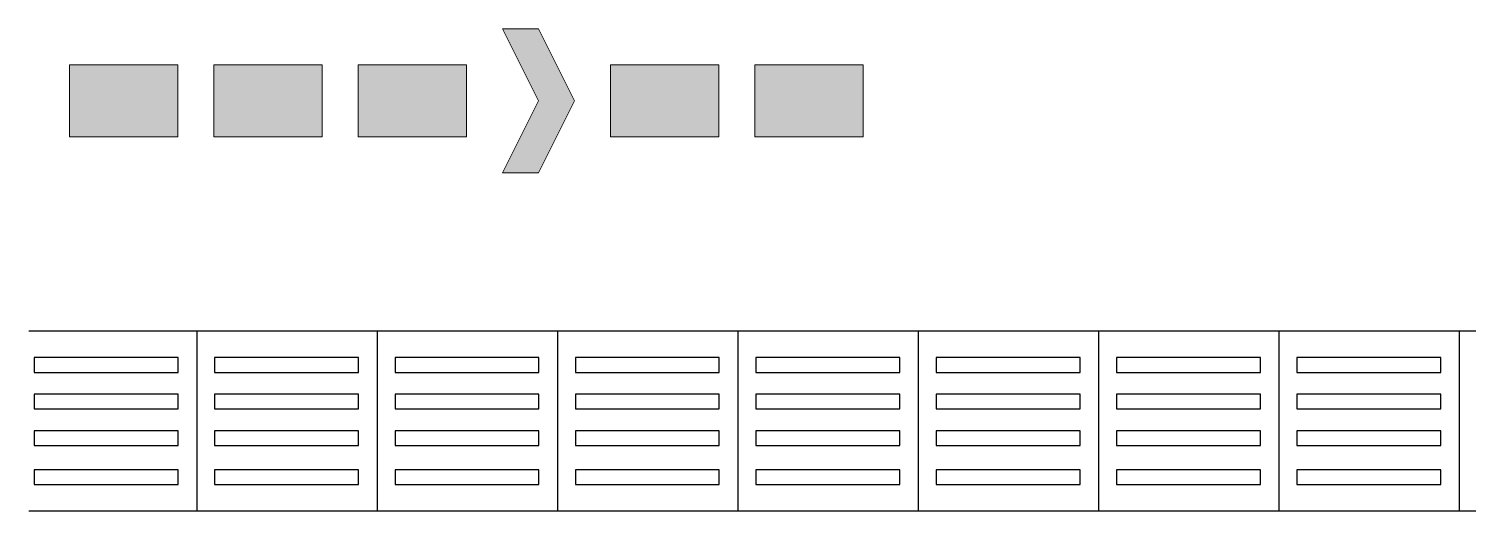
# Model space of a CAD drawing. Header units: metres. Extents: x 341 to 459, y 1341 to 1425.
# Drawn here: x 378.352 to 380.348, y 1377.068 to 1377.737 of the extents above; entities that cross this region are included whole.
import ezdxf
from ezdxf.enums import TextEntityAlignment as Align

# ---------------------------------------------------------------- set-up
doc = ezdxf.new("R2010")
doc.units = ezdxf.units.M
doc.layers.add('INC_EQUIP', color=10, linetype='Continuous', lineweight=20)
doc.layers.add('INC_PLACAS', color=10, linetype='Continuous', lineweight=20)
doc.layers.add('Itens de detalhe', color=7, linetype='Continuous')
doc.layers.add('Notas de texto-1', color=7, linetype='Continuous')
doc.styles.add('ROMANS', font='ROMANS.SHX')

# ---------------------------------------------------------------- blocks, each defined once
blk = doc.blocks.new('piso tatil')
at = {"layer": 'Itens de detalhe', "color": 252, "true_color": 0x939598, "extrusion": (0, 0, -1)}
for p, q in [((-133.4613, 27.6842), (-133.2286, 27.6842)), ((-133.4613, 27.6842), (-133.2286, 27.6842)), ((-133.2286, 27.6842), (-132.9786, 27.6842)), ((-133.2286, 27.6842), (-132.9786, 27.6842)), ((-133.2286, 27.6842), (-133.2286, 27.4342)), ((-133.2286, 27.6842), (-133.2286, 27.4342)), ((-132.9786, 27.6842), (-132.7286, 27.6842)), ((-132.9786, 27.6842), (-132.7286, 27.6842)), ((-132.9786, 27.6842), (-132.9786, 27.4342)), ((-132.9786, 27.6842), (-132.9786, 27.4342)), ((-132.7286, 27.6842), (-132.4786, 27.6842)), ((-132.7286, 27.6842), (-132.4786, 27.6842)), ((-132.7286, 27.6842), (-132.7286, 27.4342)), ((-132.7286, 27.6842), (-132.7286, 27.4342)), ((-132.4786, 27.6842), (-132.2286, 27.6842)), ((-132.4786, 27.6842), (-132.2286, 27.6842)), ((-132.4786, 27.6842), (-132.4786, 27.4342)), ((-132.4786, 27.6842), (-132.4786, 27.4342)), ((-132.2286, 27.6842), (-131.9786, 27.6842)), ((-132.2286, 27.6842), (-131.9786, 27.6842)), ((-132.2286, 27.6842), (-132.2286, 27.4342)), ((-132.2286, 27.6842), (-132.2286, 27.4342)), ((-131.9786, 27.6842), (-131.7286, 27.6842)), ((-131.9786, 27.6842), (-131.7286, 27.6842)), ((-131.9786, 27.6842), (-131.9786, 27.4342)), ((-131.9786, 27.6842), (-131.9786, 27.4342)), ((-131.7286, 27.6842), (-131.4786, 27.6842)), ((-131.7286, 27.6842), (-131.4786, 27.6842)), ((-131.7286, 27.6842), (-131.7286, 27.4342)), ((-131.7286, 27.6842), (-131.7286, 27.4342)), ((-131.4786, 27.6842), (-131.2286, 27.6842)), ((-131.4786, 27.6842), (-131.2286, 27.6842)), ((-131.4786, 27.6842), (-131.4786, 27.4342)), ((-131.4786, 27.6842), (-131.4786, 27.4342)), ((-133.2542, 27.6473), (-133.4537, 27.6473)), ((-133.4537, 27.6473), (-133.4537, 27.6268)), ((-133.2542, 27.6268), (-133.2542, 27.6473)), ((-133.0042, 27.6473), (-133.2037, 27.6473)), ((-133.2037, 27.6473), (-133.2037, 27.6268)), ((-133.0042, 27.6268), (-133.0042, 27.6473)), ((-132.7542, 27.6473), (-132.9537, 27.6473)), ((-132.9537, 27.6473), (-132.9537, 27.6268)), ((-132.7542, 27.6268), (-132.7542, 27.6473)), ((-132.5042, 27.6473), (-132.7037, 27.6473)), ((-132.7037, 27.6473), (-132.7037, 27.6268)), ((-132.5042, 27.6268), (-132.5042, 27.6473)), ((-132.2542, 27.6473), (-132.4537, 27.6473)), ((-132.4537, 27.6473), (-132.4537, 27.6268)), ((-132.2542, 27.6268), (-132.2542, 27.6473)), ((-132.0042, 27.6473), (-132.2037, 27.6473)), ((-132.2037, 27.6473), (-132.2037, 27.6268)), ((-132.0042, 27.6268), (-132.0042, 27.6473)), ((-131.7542, 27.6473), (-131.9537, 27.6473)), ((-131.9537, 27.6473), (-131.9537, 27.6268)), ((-131.7542, 27.6268), (-131.7542, 27.6473)), ((-131.5042, 27.6473), (-131.7037, 27.6473)), ((-131.7037, 27.6473), (-131.7037, 27.6268)), ((-131.5042, 27.6268), (-131.5042, 27.6473)), ((-133.4537, 27.6268), (-133.2542, 27.6268)), ((-133.2037, 27.6268), (-133.0042, 27.6268)), ((-132.9537, 27.6268), (-132.7542, 27.6268)), ((-132.7037, 27.6268), (-132.5042, 27.6268)), ((-132.4537, 27.6268), (-132.2542, 27.6268)), ((-132.2037, 27.6268), (-132.0042, 27.6268)), ((-131.9537, 27.6268), (-131.7542, 27.6268)), ((-131.7037, 27.6268), (-131.5042, 27.6268)), ((-133.2542, 27.5966), (-133.4537, 27.5966)), ((-133.4537, 27.5966), (-133.4537, 27.5761)), ((-133.2542, 27.5761), (-133.2542, 27.5966)), ((-133.0042, 27.5966), (-133.2037, 27.5966)), ((-133.2037, 27.5966), (-133.2037, 27.5761)), ((-133.0042, 27.5761), (-133.0042, 27.5966)), ((-132.7542, 27.5966), (-132.9537, 27.5966)), ((-132.9537, 27.5966), (-132.9537, 27.5761)), ((-132.7542, 27.5761), (-132.7542, 27.5966)), ((-132.5042, 27.5966), (-132.7037, 27.5966)), ((-132.7037, 27.5966), (-132.7037, 27.5761)), ((-132.5042, 27.5761), (-132.5042, 27.5966)), ((-132.2542, 27.5966), (-132.4537, 27.5966)), ((-132.4537, 27.5966), (-132.4537, 27.5761)), ((-132.2542, 27.5761), (-132.2542, 27.5966)), ((-132.0042, 27.5966), (-132.2037, 27.5966)), ((-132.2037, 27.5966), (-132.2037, 27.5761)), ((-132.0042, 27.5761), (-132.0042, 27.5966)), ((-131.7542, 27.5966), (-131.9537, 27.5966)), ((-131.9537, 27.5966), (-131.9537, 27.5761)), ((-131.7542, 27.5761), (-131.7542, 27.5966)), ((-131.5042, 27.5966), (-131.7037, 27.5966)), ((-131.7037, 27.5966), (-131.7037, 27.5761)), ((-131.5042, 27.5761), (-131.5042, 27.5966)), ((-133.4537, 27.5761), (-133.2542, 27.5761)), ((-133.2037, 27.5761), (-133.0042, 27.5761)), ((-132.9537, 27.5761), (-132.7542, 27.5761)), ((-132.7037, 27.5761), (-132.5042, 27.5761)), ((-132.4537, 27.5761), (-132.2542, 27.5761)), ((-132.2037, 27.5761), (-132.0042, 27.5761)), ((-131.9537, 27.5761), (-131.7542, 27.5761)), ((-131.7037, 27.5761), (-131.5042, 27.5761)), ((-133.2542, 27.5459), (-133.4537, 27.5459)), ((-133.4537, 27.5459), (-133.4537, 27.5254)), ((-133.2542, 27.5254), (-133.2542, 27.5459)), ((-133.0042, 27.5459), (-133.2037, 27.5459)), ((-133.2037, 27.5459), (-133.2037, 27.5254)), ((-133.0042, 27.5254), (-133.0042, 27.5459)), ((-132.7542, 27.5459), (-132.9537, 27.5459)), ((-132.9537, 27.5459), (-132.9537, 27.5254)), ((-132.7542, 27.5254), (-132.7542, 27.5459)), ((-132.5042, 27.5459), (-132.7037, 27.5459)), ((-132.7037, 27.5459), (-132.7037, 27.5254)), ((-132.5042, 27.5254), (-132.5042, 27.5459)), ((-132.2542, 27.5459), (-132.4537, 27.5459)), ((-132.4537, 27.5459), (-132.4537, 27.5254)), ((-132.2542, 27.5254), (-132.2542, 27.5459)), ((-132.0042, 27.5459), (-132.2037, 27.5459)), ((-132.2037, 27.5459), (-132.2037, 27.5254)), ((-132.0042, 27.5254), (-132.0042, 27.5459)), ((-131.7542, 27.5459), (-131.9537, 27.5459)), ((-131.9537, 27.5459), (-131.9537, 27.5254)), ((-131.7542, 27.5254), (-131.7542, 27.5459)), ((-131.5042, 27.5459), (-131.7037, 27.5459)), ((-131.7037, 27.5459), (-131.7037, 27.5254)), ((-131.5042, 27.5254), (-131.5042, 27.5459)), ((-133.4537, 27.5254), (-133.2542, 27.5254)), ((-133.2037, 27.5254), (-133.0042, 27.5254)), ((-132.9537, 27.5254), (-132.7542, 27.5254)), ((-132.7037, 27.5254), (-132.5042, 27.5254)), ((-132.4537, 27.5254), (-132.2542, 27.5254)), ((-132.2037, 27.5254), (-132.0042, 27.5254)), ((-131.9537, 27.5254), (-131.7542, 27.5254)), ((-131.7037, 27.5254), (-131.5042, 27.5254)), ((-133.2542, 27.4916), (-133.4537, 27.4916)), ((-133.4537, 27.4916), (-133.4537, 27.4712)), ((-133.2542, 27.4712), (-133.2542, 27.4916)), ((-133.0042, 27.4916), (-133.2037, 27.4916)), ((-133.2037, 27.4916), (-133.2037, 27.4712)), ((-133.0042, 27.4712), (-133.0042, 27.4916)), ((-132.7542, 27.4916), (-132.9537, 27.4916)), ((-132.9537, 27.4916), (-132.9537, 27.4712)), ((-132.7542, 27.4712), (-132.7542, 27.4916)), ((-132.5042, 27.4916), (-132.7037, 27.4916)), ((-132.7037, 27.4916), (-132.7037, 27.4712)), ((-132.5042, 27.4712), (-132.5042, 27.4916)), ((-132.2542, 27.4916), (-132.4537, 27.4916)), ((-132.4537, 27.4916), (-132.4537, 27.4712)), ((-132.2542, 27.4712), (-132.2542, 27.4916)), ((-132.0042, 27.4916), (-132.2037, 27.4916)), ((-132.2037, 27.4916), (-132.2037, 27.4712)), ((-132.0042, 27.4712), (-132.0042, 27.4916)), ((-131.7542, 27.4916), (-131.9537, 27.4916)), ((-131.9537, 27.4916), (-131.9537, 27.4712)), ((-131.7542, 27.4712), (-131.7542, 27.4916)), ((-131.5042, 27.4916), (-131.7037, 27.4916)), ((-131.7037, 27.4916), (-131.7037, 27.4712)), ((-131.5042, 27.4712), (-131.5042, 27.4916)), ((-133.4537, 27.4712), (-133.2542, 27.4712)), ((-133.2037, 27.4712), (-133.0042, 27.4712)), ((-132.9537, 27.4712), (-132.7542, 27.4712)), ((-132.7037, 27.4712), (-132.5042, 27.4712)), ((-132.4537, 27.4712), (-132.2542, 27.4712)), ((-132.2037, 27.4712), (-132.0042, 27.4712)), ((-131.9537, 27.4712), (-131.7542, 27.4712)), ((-131.7037, 27.4712), (-131.5042, 27.4712)), ((-133.2286, 27.4342), (-133.4613, 27.4342)), ((-133.2286, 27.4342), (-133.4613, 27.4342)), ((-132.9786, 27.4342), (-133.2286, 27.4342)), ((-132.9786, 27.4342), (-133.2286, 27.4342)), ((-132.7286, 27.4342), (-132.9786, 27.4342)), ((-132.7286, 27.4342), (-132.9786, 27.4342)), ((-132.4786, 27.4342), (-132.7286, 27.4342)), ((-132.4786, 27.4342), (-132.7286, 27.4342)), ((-132.2286, 27.4342), (-132.4786, 27.4342)), ((-132.2286, 27.4342), (-132.4786, 27.4342)), ((-131.9786, 27.4342), (-132.2286, 27.4342)), ((-131.9786, 27.4342), (-132.2286, 27.4342)), ((-131.7286, 27.4342), (-131.9786, 27.4342)), ((-131.7286, 27.4342), (-131.9786, 27.4342)), ((-131.4786, 27.4342), (-131.7286, 27.4342)), ((-131.4786, 27.4342), (-131.7286, 27.4342)), ((-131.2286, 27.4342), (-131.4786, 27.4342)), ((-131.2286, 27.4342), (-131.4786, 27.4342))]:
    blk.add_line(p, q, dxfattribs=at)
blk = doc.blocks.new('*U71')
at = {"layer": 'INC_EQUIP'}
h = blk.add_hatch(color=256, dxfattribs=at)
h.paths.add_polyline_path([(0.5, -0.5), (2, -0.5), (2, 0.5), (0.5, 0.5)])
h.paths.add_polyline_path([(2.5, -0.5), (4, -0.5), (4, 0.5), (2.5, 0.5)])
h.paths.add_polyline_path([(-7, -0.5), (-5.5, -0.5), (-5.5, 0.5), (-7, 0.5)])
h.paths.add_polyline_path([(-5, -0.5), (-3.5, -0.5), (-3.5, 0.5), (-5, 0.5)])
h.paths.add_polyline_path([(-1, -1), (-0.5, 0), (-1, 1), (-0.5, 1), (0, 0), (-0.5, -1)])
h.paths.add_polyline_path([(-3, -0.5), (-1.5, -0.5), (-1.5, 0.5), (-3, 0.5)])
at = {"flags": 128}
blk.add_lwpolyline([(-7, -0.5), (-5.5, -0.5), (-5.5, 0.5), (-7, 0.5)], close=True, dxfattribs=at)
at = {"layer": 'INC_EQUIP', "flags": 128}
for points in [[(-1, -1), (-0.5, 0), (-1, 1), (-0.5, 1), (0, 0), (-0.5, -1)], [(-5, -0.5), (-3.5, -0.5), (-3.5, 0.5), (-5, 0.5)], [(-3, -0.5), (-1.5, -0.5), (-1.5, 0.5), (-3, 0.5)], [(0.5, -0.5), (2, -0.5), (2, 0.5), (0.5, 0.5)], [(2.5, -0.5), (4, -0.5), (4, 0.5), (2.5, 0.5)]]:
    blk.add_lwpolyline(points, close=True, dxfattribs=at)
at = {"layer": 'INC_PLACAS', "style": 'ROMANS', "width": 0.95}
for tag, flags, p in [('COD', 3, (-6.032, -1.332)), ('DESC', 3, (-5.74, -2.179)), ('X', 1, (-6.655, -3.053))]:
    blk.add_attdef(tag, text='', height=0.651, dxfattribs=dict(at, flags=flags)).set_placement(p, align=Align.MIDDLE_CENTER)

msp = doc.modelspace()

# ---------------------------------------------------------------- block references
at = {"layer": 'INC_EQUIP', "xscale": -0.1000000000000001, "yscale": 0.1000000000000001, "zscale": 0.1000000000000001, "rotation": 180}
msp.add_blockref('*U71', (379.109, 1377.6373, 0.0219), dxfattribs=at)
at = {"layer": 'Notas de texto-1', "color": 252, "true_color": 0x939598}
msp.add_blockref('piso tatil', (511.8138, 1349.634), dxfattribs=at)

doc.saveas('drawing.dxf')
